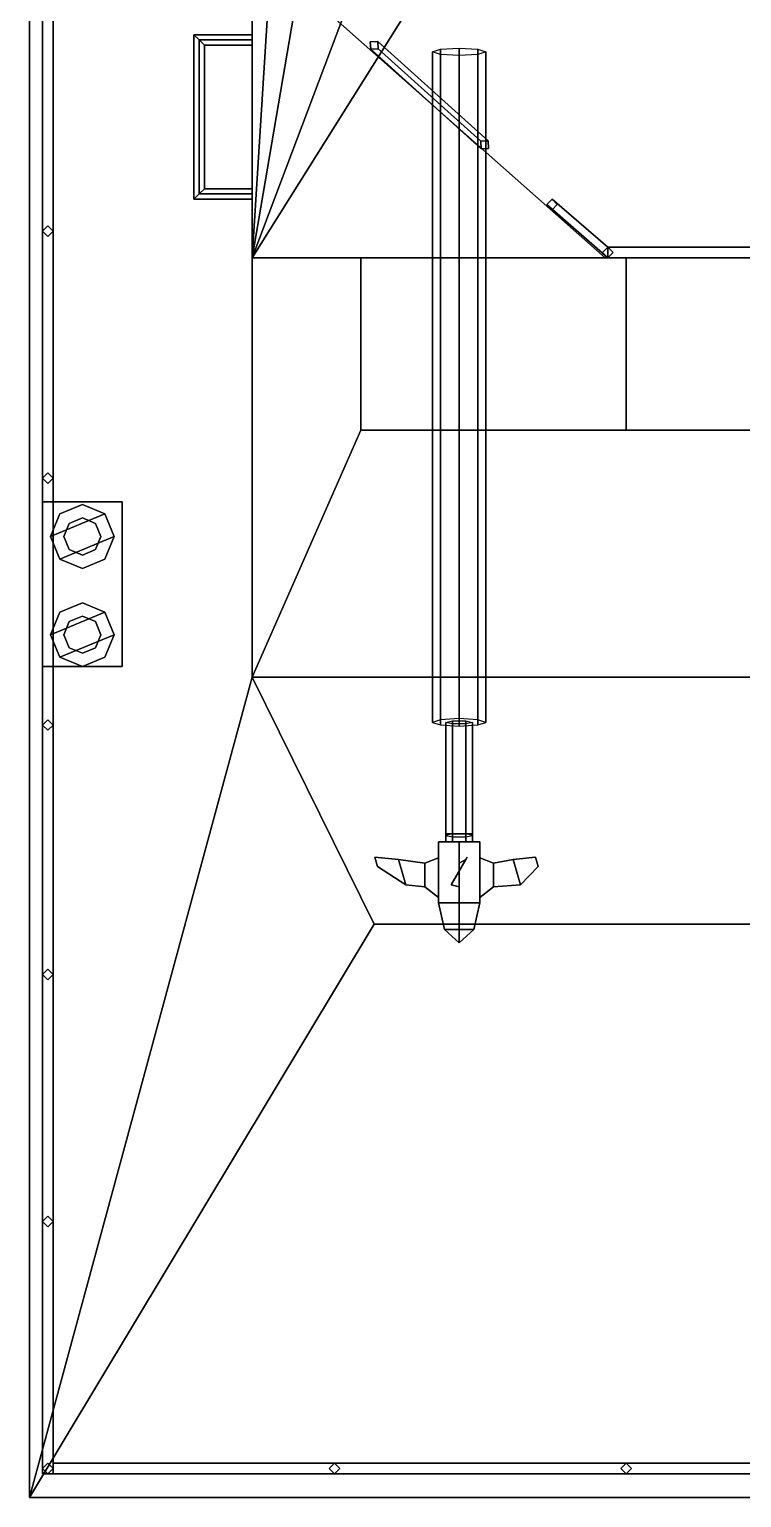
# Model space of a CAD drawing. Header units: millimetres. Extents: x -3.3 to 3.3, y -23.5 to 37.3.
# Drawn here: x -3.25 to -0.57, y -23.47 to -17.94 of the extents above; entities that cross this region are included whole.
import ezdxf

# ---------------------------------------------------------------- set-up
doc = ezdxf.new("R2010")
doc.units = ezdxf.units.MM
doc.layers.add('prop', color=1, linetype='Continuous')
doc.layers.add('railings', color=6, linetype='Continuous')

msp = doc.modelspace()

# ---------------------------------------------------------------- linework, layer by layer
for points in [[(-3.25, 10.1, -1.68), (-3.25, -15.78, -1.68), (-3.25, -23.47), (-3.25, 19.01)], [(-3.25, -15.78, 2.17), (-3.25, -23.47, 2.17), (-2.41, -20.38, 2.17), (-2.41, -15.78, 2.17)], [(-3.25, -15.78), (-3.25, -23.47), (-3.25, -23.47, 2.17), (-3.25, -15.78, 2.17)], [(3.25, -15.78, -1.68), (3.25, -23.47, -0.75), (-3.25, -23.47, -0.75), (-3.25, -15.78, -1.68)], [(1.08, -18.8, 5.02), (2.48, -17.56, 5.02), (-2.48, -17.56, 5.02), (-1.08, -18.8, 5.02)], [(-1.08, -18.8, 4.98), (-2.48, -17.56, 4.98), (2.48, -17.56, 4.98), (1.08, -18.8, 4.98)], [(-1.08, -18.8, 5.02), (-2.48, -17.56, 5.02), (-2.48, -17.56, 4.98), (-1.08, -18.8, 4.98)], [(-2.41, -17.98, 2.69), (-2.41, -17.96, 2.67), (-2.63, -17.96, 2.67), (-2.61, -17.98, 2.69)], [(-2.41, -17.96, 2.67), (-2.41, -17.98, 2.65), (-2.61, -17.98, 2.65), (-2.63, -17.96, 2.67)], [(-2.41, -17.96, 2.39), (-2.41, -17.98, 2.37), (-2.61, -17.98, 2.37), (-2.63, -17.96, 2.39)], [(-2.41, -17.98, 2.41), (-2.41, -17.96, 2.39), (-2.63, -17.96, 2.39), (-2.61, -17.98, 2.41)], [(-2.63, -18.58, 2.67), (-2.61, -18.56, 2.69), (-2.61, -17.98, 2.69), (-2.63, -17.96, 2.67)], [(-2.61, -18.56, 2.65), (-2.63, -18.58, 2.67), (-2.63, -17.96, 2.67), (-2.61, -17.98, 2.65)], [(-2.61, -18.56, 2.37), (-2.63, -18.58, 2.39), (-2.63, -17.96, 2.39), (-2.61, -17.98, 2.37)], [(-2.63, -18.58, 2.39), (-2.61, -18.56, 2.41), (-2.61, -17.98, 2.41), (-2.63, -17.96, 2.39)], [(-2.41, -17.96, 2.96), (-2.41, -17.98, 2.94), (-2.61, -17.98, 2.94), (-2.63, -17.96, 2.96)], [(-2.41, -17.98, 2.98), (-2.41, -17.96, 2.96), (-2.63, -17.96, 2.96), (-2.61, -17.98, 2.98)], [(-2.61, -18.56, 2.94), (-2.63, -18.58, 2.96), (-2.63, -17.96, 2.96), (-2.61, -17.98, 2.94)], [(-2.63, -18.58, 2.96), (-2.61, -18.56, 2.98), (-2.61, -17.98, 2.98), (-2.63, -17.96, 2.96)], [(-2.41, -18, 2.67), (-2.41, -17.98, 2.69), (-2.61, -17.98, 2.69), (-2.59, -18, 2.67)], [(-2.41, -17.98, 2.65), (-2.41, -18, 2.67), (-2.59, -18, 2.67), (-2.61, -17.98, 2.65)], [(-2.41, -17.98, 2.37), (-2.41, -18, 2.39), (-2.59, -18, 2.39), (-2.61, -17.98, 2.37)], [(-2.41, -18, 2.39), (-2.41, -17.98, 2.41), (-2.61, -17.98, 2.41), (-2.59, -18, 2.39)], [(-2.61, -18.56, 2.69), (-2.59, -18.54, 2.67), (-2.59, -18, 2.67), (-2.61, -17.98, 2.69)], [(-2.59, -18.54, 2.67), (-2.61, -18.56, 2.65), (-2.61, -17.98, 2.65), (-2.59, -18, 2.67)], [(-2.59, -18.54, 2.39), (-2.61, -18.56, 2.37), (-2.61, -17.98, 2.37), (-2.59, -18, 2.39)], [(-2.61, -18.56, 2.41), (-2.59, -18.54, 2.39), (-2.59, -18, 2.39), (-2.61, -17.98, 2.41)], [(-2.41, -17.98, 2.94), (-2.41, -18, 2.96), (-2.59, -18, 2.96), (-2.61, -17.98, 2.94)], [(-2.41, -18, 2.96), (-2.41, -17.98, 2.98), (-2.61, -17.98, 2.98), (-2.59, -18, 2.96)], [(-2.59, -18.54, 2.96), (-2.61, -18.56, 2.94), (-2.61, -17.98, 2.94), (-2.59, -18, 2.96)], [(-2.61, -18.56, 2.98), (-2.59, -18.54, 2.96), (-2.59, -18, 2.96), (-2.61, -17.98, 2.98)], [(-1.9366, -17.9851, 3.3), (-1.9649, -17.9866, 3.3), (-1.9649, -17.9866, 4.98), (-1.9366, -17.9851, 4.98)], [(-1.9649, -17.9866, 3.3), (-1.9634, -18.0149, 3.3), (-1.9634, -18.0149, 4.98), (-1.9649, -17.9866, 4.98)], [(-1.9634, -18.0149, 3.3), (-1.9351, -18.0134, 3.3), (-1.9351, -18.0134, 4.98), (-1.9634, -18.0149, 4.98)], [(-1.5472, -18.3896, 4.03), (-1.5487, -18.3613, 4.05), (-1.9351, -18.0134, 4.05), (-1.9634, -18.0149, 4.03)], [(-1.5487, -18.3613, 4.01), (-1.5472, -18.3896, 4.03), (-1.9634, -18.0149, 4.03), (-1.9351, -18.0134, 4.01)], [(-1.5487, -18.3613, 3.73), (-1.5472, -18.3896, 3.75), (-1.9634, -18.0149, 3.75), (-1.9351, -18.0134, 3.73)], [(-1.5472, -18.3896, 3.75), (-1.5487, -18.3613, 3.77), (-1.9351, -18.0134, 3.77), (-1.9634, -18.0149, 3.75)], [(-1.5487, -18.3613, 3.44), (-1.5472, -18.3896, 3.46), (-1.9634, -18.0149, 3.46), (-1.9351, -18.0134, 3.44)], [(-1.5472, -18.3896, 3.46), (-1.5487, -18.3613, 3.48), (-1.9351, -18.0134, 3.48), (-1.9634, -18.0149, 3.46)], [(-1.5472, -18.3896, 4.58), (-1.5487, -18.3613, 4.6), (-1.9351, -18.0134, 4.6), (-1.9634, -18.0149, 4.58)], [(-1.5487, -18.3613, 4.56), (-1.5472, -18.3896, 4.58), (-1.9634, -18.0149, 4.58), (-1.9351, -18.0134, 4.56)], [(-1.5487, -18.3613, 4.28), (-1.5472, -18.3896, 4.3), (-1.9634, -18.0149, 4.3), (-1.9351, -18.0134, 4.28)], [(-1.5472, -18.3896, 4.3), (-1.5487, -18.3613, 4.32), (-1.9351, -18.0134, 4.32), (-1.9634, -18.0149, 4.3)], [(-1.5487, -18.3613, 4.84), (-1.5472, -18.3896, 4.86), (-1.9634, -18.0149, 4.86), (-1.9351, -18.0134, 4.84)], [(-1.5472, -18.3896, 4.86), (-1.5487, -18.3613, 4.88), (-1.9351, -18.0134, 4.88), (-1.9634, -18.0149, 4.86)], [(-1.9351, -18.0134, 3.3), (-1.9366, -17.9851, 3.3), (-1.9366, -17.9851, 4.98), (-1.9351, -18.0134, 4.98)], [(-1.5487, -18.3613, 4.05), (-1.5205, -18.3599, 4.03), (-1.9366, -17.9851, 4.03), (-1.9351, -18.0134, 4.05)], [(-1.5205, -18.3599, 4.03), (-1.5487, -18.3613, 4.01), (-1.9351, -18.0134, 4.01), (-1.9366, -17.9851, 4.03)], [(-1.5205, -18.3599, 3.75), (-1.5487, -18.3613, 3.73), (-1.9351, -18.0134, 3.73), (-1.9366, -17.9851, 3.75)], [(-1.5487, -18.3613, 3.77), (-1.5205, -18.3599, 3.75), (-1.9366, -17.9851, 3.75), (-1.9351, -18.0134, 3.77)], [(-1.5205, -18.3599, 3.46), (-1.5487, -18.3613, 3.44), (-1.9351, -18.0134, 3.44), (-1.9366, -17.9851, 3.46)], [(-1.5487, -18.3613, 3.48), (-1.5205, -18.3599, 3.46), (-1.9366, -17.9851, 3.46), (-1.9351, -18.0134, 3.48)], [(-1.5487, -18.3613, 4.6), (-1.5205, -18.3599, 4.58), (-1.9366, -17.9851, 4.58), (-1.9351, -18.0134, 4.6)], [(-1.5205, -18.3599, 4.58), (-1.5487, -18.3613, 4.56), (-1.9351, -18.0134, 4.56), (-1.9366, -17.9851, 4.58)], [(-1.5205, -18.3599, 4.3), (-1.5487, -18.3613, 4.28), (-1.9351, -18.0134, 4.28), (-1.9366, -17.9851, 4.3)], [(-1.5487, -18.3613, 4.32), (-1.5205, -18.3599, 4.3), (-1.9366, -17.9851, 4.3), (-1.9351, -18.0134, 4.32)], [(-1.5205, -18.3599, 4.86), (-1.5487, -18.3613, 4.84), (-1.9351, -18.0134, 4.84), (-1.9366, -17.9851, 4.86)], [(-1.5487, -18.3613, 4.88), (-1.5205, -18.3599, 4.86), (-1.9366, -17.9851, 4.86), (-1.9351, -18.0134, 4.88)], [(-1.73, -18.0248, -1.2551), (-1.7007, -18.015, -1.3251), (-1.7007, -20.5402, -1.68), (-1.73, -20.55, -1.61)], [(-1.7007, -18.0347, -1.1851), (-1.73, -18.0248, -1.2551), (-1.73, -20.55, -1.61), (-1.7007, -20.5598, -1.54)], [(-1.7007, -18.015, -1.3251), (-1.63, -18.0109, -1.3541), (-1.63, -20.5361, -1.709), (-1.7007, -20.5402, -1.68)], [(-1.63, -18.0109, -1.3541), (-1.5593, -18.015, -1.3251), (-1.5593, -20.5402, -1.68), (-1.63, -20.5361, -1.709)], [(-1.5593, -18.015, -1.3251), (-1.53, -18.0248, -1.2551), (-1.53, -20.55, -1.61), (-1.5593, -20.5402, -1.68)], [(-1.53, -18.0248, -1.2551), (-1.5593, -18.0347, -1.1851), (-1.5593, -20.5598, -1.54), (-1.53, -20.55, -1.61)], [(-1.63, -18.0387, -1.1561), (-1.7007, -18.0347, -1.1851), (-1.7007, -20.5598, -1.54), (-1.63, -20.5639, -1.511)], [(-1.5593, -18.0347, -1.1851), (-1.63, -18.0387, -1.1561), (-1.63, -20.5639, -1.511), (-1.5593, -20.5598, -1.54)], [(-1.5205, -18.3599, 3.3), (-1.5487, -18.3613, 3.3), (-1.5487, -18.3613, 4.98), (-1.5205, -18.3599, 4.98)], [(-1.5487, -18.3613, 3.3), (-1.5472, -18.3896, 3.3), (-1.5472, -18.3896, 4.98), (-1.5487, -18.3613, 4.98)], [(-1.5472, -18.3896, 3.3), (-1.519, -18.3881, 3.3), (-1.519, -18.3881, 4.98), (-1.5472, -18.3896, 4.98)], [(-1.519, -18.3881, 3.3), (-1.5205, -18.3599, 3.3), (-1.5205, -18.3599, 4.98), (-1.519, -18.3881, 4.98)], [(-2.41, -18.58, 2.67), (-2.41, -18.56, 2.69), (-2.61, -18.56, 2.69), (-2.63, -18.58, 2.67)], [(-2.41, -18.56, 2.65), (-2.41, -18.58, 2.67), (-2.63, -18.58, 2.67), (-2.61, -18.56, 2.65)], [(-2.41, -18.56, 2.37), (-2.41, -18.58, 2.39), (-2.63, -18.58, 2.39), (-2.61, -18.56, 2.37)], [(-2.41, -18.58, 2.39), (-2.41, -18.56, 2.41), (-2.61, -18.56, 2.41), (-2.63, -18.58, 2.39)], [(-2.41, -18.56, 2.94), (-2.41, -18.58, 2.96), (-2.63, -18.58, 2.96), (-2.61, -18.56, 2.94)], [(-2.41, -18.58, 2.96), (-2.41, -18.56, 2.98), (-2.61, -18.56, 2.98), (-2.63, -18.58, 2.96)], [(-2.41, -18.56, 2.69), (-2.41, -18.54, 2.67), (-2.59, -18.54, 2.67), (-2.61, -18.56, 2.69)], [(-2.41, -18.54, 2.67), (-2.41, -18.56, 2.65), (-2.61, -18.56, 2.65), (-2.59, -18.54, 2.67)], [(-2.41, -18.54, 2.39), (-2.41, -18.56, 2.37), (-2.61, -18.56, 2.37), (-2.59, -18.54, 2.39)], [(-2.41, -18.56, 2.41), (-2.41, -18.54, 2.39), (-2.59, -18.54, 2.39), (-2.61, -18.56, 2.41)], [(-2.41, -18.54, 2.96), (-2.41, -18.56, 2.94), (-2.61, -18.56, 2.94), (-2.59, -18.54, 2.96)], [(-2.41, -18.56, 2.98), (-2.41, -18.54, 2.96), (-2.59, -18.54, 2.96), (-2.61, -18.56, 2.98)], [(-2, -18.8, 2.52), (-2, -19.45, 2.52), (-2, -19.45, 2.54), (-2, -18.8, 2.54)], [(-2, -18.8, 2.54), (-2, -19.45, 2.54), (-1, -19.45, 2.54), (-1, -18.8, 2.54)], [(1.08, -18.8, 4.98), (1.08, -18.8, 5.02), (-1.08, -18.8, 5.02), (-1.08, -18.8, 4.98)], [(-1, -19.45, 2.54), (-1, -19.45, 2.52), (-1, -18.8, 2.52), (-1, -18.8, 2.54)], [(-2, -19.45, 2.54), (-2, -19.45, 2.52), (-1, -19.45, 2.52), (-1, -19.45, 2.54)], [(-3.2, -19.72, 2.17), (-3.2, -20.34, 2.17), (-3.2, -20.34, 2.24), (-3.2, -19.72, 2.24)], [(-3.2, -19.72, 2.24), (-3.2, -20.34, 2.24), (-2.9, -20.34, 2.24), (-2.9, -19.72, 2.24)], [(-2.9, -19.72, 2.24), (-2.9, -19.72, 2.17), (-3.2, -19.72, 2.17), (-3.2, -19.72, 2.24)], [(-3.05, -19.73, 2.53), (-3.1349, -19.7651, 2.53), (-3.17, -19.85, 2.53), (-2.9651, -19.7651, 2.53)], [(-3.05, -19.73, 2.48), (-3.1349, -19.7651, 2.48), (-3.1349, -19.7651, 2.53), (-3.05, -19.73, 2.53)], [(-2.9651, -19.7651, 2.48), (-3.05, -19.73, 2.48), (-3.05, -19.73, 2.53), (-2.9651, -19.7651, 2.53)], [(-2.9, -20.34, 2.24), (-2.9, -20.34, 2.17), (-2.9, -19.72, 2.17), (-2.9, -19.72, 2.24)], [(-2.9651, -19.7651, 2.53), (-3.17, -19.85, 2.53), (-3.1349, -19.9349, 2.53), (-2.93, -19.85, 2.53)], [(-3.1349, -19.7651, 2.48), (-3.17, -19.85, 2.48), (-3.17, -19.85, 2.53), (-3.1349, -19.7651, 2.53)], [(-3.05, -19.78, 2.24), (-3.0995, -19.8005, 2.24), (-3.0995, -19.8005, 2.48), (-3.05, -19.78, 2.48)], [(-3.0005, -19.8005, 2.24), (-3.05, -19.78, 2.24), (-3.05, -19.78, 2.48), (-3.0005, -19.8005, 2.48)], [(-2.93, -19.85, 2.48), (-2.9651, -19.7651, 2.48), (-2.9651, -19.7651, 2.53), (-2.93, -19.85, 2.53)], [(-3.17, -19.85, 2.48), (-3.1349, -19.9349, 2.48), (-3.1349, -19.9349, 2.53), (-3.17, -19.85, 2.53)], [(-2.93, -19.85, 2.53), (-3.1349, -19.9349, 2.53), (-3.05, -19.97, 2.53), (-2.9651, -19.9349, 2.53)], [(-3.0995, -19.8005, 2.24), (-3.12, -19.85, 2.24), (-3.12, -19.85, 2.48), (-3.0995, -19.8005, 2.48)], [(-3.12, -19.85, 2.24), (-3.0995, -19.8995, 2.24), (-3.0995, -19.8995, 2.48), (-3.12, -19.85, 2.48)], [(-2.98, -19.85, 2.24), (-3.0005, -19.8005, 2.24), (-3.0005, -19.8005, 2.48), (-2.98, -19.85, 2.48)], [(-3.0005, -19.8995, 2.24), (-2.98, -19.85, 2.24), (-2.98, -19.85, 2.48), (-3.0005, -19.8995, 2.48)], [(-2.9651, -19.9349, 2.48), (-2.93, -19.85, 2.48), (-2.93, -19.85, 2.53), (-2.9651, -19.9349, 2.53)], [(-3.0995, -19.8995, 2.24), (-3.05, -19.92, 2.24), (-3.05, -19.92, 2.48), (-3.0995, -19.8995, 2.48)], [(-3.05, -19.92, 2.24), (-3.0005, -19.8995, 2.24), (-3.0005, -19.8995, 2.48), (-3.05, -19.92, 2.48)], [(-3.1349, -19.9349, 2.48), (-3.05, -19.97, 2.48), (-3.05, -19.97, 2.53), (-3.1349, -19.9349, 2.53)], [(-3.05, -19.97, 2.48), (-2.9651, -19.9349, 2.48), (-2.9651, -19.9349, 2.53), (-3.05, -19.97, 2.53)], [(-3.05, -20.1, 2.53), (-3.1349, -20.1351, 2.53), (-3.17, -20.22, 2.53), (-2.9651, -20.1351, 2.53)], [(-3.05, -20.1, 2.48), (-3.1349, -20.1351, 2.48), (-3.1349, -20.1351, 2.53), (-3.05, -20.1, 2.53)], [(-2.9651, -20.1351, 2.48), (-3.05, -20.1, 2.48), (-3.05, -20.1, 2.53), (-2.9651, -20.1351, 2.53)], [(-3.1349, -20.1351, 2.48), (-3.17, -20.22, 2.48), (-3.17, -20.22, 2.53), (-3.1349, -20.1351, 2.53)], [(-2.9651, -20.1351, 2.53), (-3.17, -20.22, 2.53), (-3.1349, -20.3049, 2.53), (-2.93, -20.22, 2.53)], [(-3.0995, -20.1705, 2.24), (-3.12, -20.22, 2.24), (-3.12, -20.22, 2.48), (-3.0995, -20.1705, 2.48)], [(-3.05, -20.15, 2.24), (-3.0995, -20.1705, 2.24), (-3.0995, -20.1705, 2.48), (-3.05, -20.15, 2.48)], [(-3.0005, -20.1705, 2.24), (-3.05, -20.15, 2.24), (-3.05, -20.15, 2.48), (-3.0005, -20.1705, 2.48)], [(-2.98, -20.22, 2.24), (-3.0005, -20.1705, 2.24), (-3.0005, -20.1705, 2.48), (-2.98, -20.22, 2.48)], [(-2.93, -20.22, 2.48), (-2.9651, -20.1351, 2.48), (-2.9651, -20.1351, 2.53), (-2.93, -20.22, 2.53)], [(-3.17, -20.22, 2.48), (-3.1349, -20.3049, 2.48), (-3.1349, -20.3049, 2.53), (-3.17, -20.22, 2.53)], [(-2.93, -20.22, 2.53), (-3.1349, -20.3049, 2.53), (-3.05, -20.34, 2.53), (-2.9651, -20.3049, 2.53)], [(-3.12, -20.22, 2.24), (-3.0995, -20.2695, 2.24), (-3.0995, -20.2695, 2.48), (-3.12, -20.22, 2.48)], [(-3.0005, -20.2695, 2.24), (-2.98, -20.22, 2.24), (-2.98, -20.22, 2.48), (-3.0005, -20.2695, 2.48)], [(-2.9651, -20.3049, 2.48), (-2.93, -20.22, 2.48), (-2.93, -20.22, 2.53), (-2.9651, -20.3049, 2.53)], [(-3.0995, -20.2695, 2.24), (-3.05, -20.29, 2.24), (-3.05, -20.29, 2.48), (-3.0995, -20.2695, 2.48)], [(-3.05, -20.29, 2.24), (-3.0005, -20.2695, 2.24), (-3.0005, -20.2695, 2.48), (-3.05, -20.29, 2.48)], [(-3.2, -20.34, 2.24), (-3.2, -20.34, 2.17), (-2.9, -20.34, 2.17), (-2.9, -20.34, 2.24)], [(-3.1349, -20.3049, 2.48), (-3.05, -20.34, 2.48), (-3.05, -20.34, 2.53), (-3.1349, -20.3049, 2.53)], [(-3.05, -20.34, 2.48), (-2.9651, -20.3049, 2.48), (-2.9651, -20.3049, 2.53), (-3.05, -20.34, 2.53)], [(-2.41, -20.38, 2.17), (-3.25, -23.47, 2.17), (-3.25, -23.47, 2.17), (-1.95, -21.31, 2.17)], [(-1.68, -20.55, -1.61), (-1.655, -20.544, -1.6529), (-1.655, -20.9698, -1.7127), (-1.68, -20.9758, -1.6698)], [(-1.655, -20.556, -1.5671), (-1.68, -20.55, -1.61), (-1.68, -20.9758, -1.6698), (-1.655, -20.9818, -1.627)], [(-1.655, -20.544, -1.6529), (-1.605, -20.544, -1.6529), (-1.605, -20.9698, -1.7127), (-1.655, -20.9698, -1.7127)], [(-1.605, -20.556, -1.5671), (-1.655, -20.556, -1.5671), (-1.655, -20.9818, -1.627), (-1.605, -20.9818, -1.627)], [(-1.605, -20.544, -1.6529), (-1.58, -20.55, -1.61), (-1.58, -20.9758, -1.6698), (-1.605, -20.9698, -1.7127)], [(-1.58, -20.55, -1.61), (-1.605, -20.556, -1.5671), (-1.605, -20.9818, -1.627), (-1.58, -20.9758, -1.6698)], [(-1.95, -21.31, 2.17), (-3.25, -23.47, 2.17), (3.25, -23.47, 2.17), (1.95, -21.31, 2.17)], [(-3.25, -23.47, 2.17), (-3.25, -23.47), (3.25, -23.47), (3.25, -23.47, 2.17)], [(-3.25, -23.47), (-3.25, -23.47, -0.75), (3.25, -23.47, -0.75), (3.25, -23.47)]]:
    msp.add_3dface(points)
at = {"color": 3}
for points in [[(-2.41, -9.25, 3.3), (-2.41, -18.8, 3.3), (-2, -12.31, 3.3), (-2, -11.46, 3.3)], [(-2.41, -9.25, 2.17), (-2.41, -18.8, 2.17), (-2.41, -18.8, 3.3), (-2.41, -9.25, 3.3)], [(-2, -12.31, 3.3), (-2.41, -18.8, 3.3), (-2.41, -18.8, 3.3), (-1.3, -12.31, 3.3)], [(-1.3, -12.31, 3.3), (-2.41, -18.8, 3.3), (-1.08, -15.28, 3.3), (-1.08, -13.42, 3.3)], [(-1.08, -15.28, 3.3), (-2.41, -18.8, 3.3), (-0.5, -15.76, 3.3), (-0.5, -15.28, 3.3)], [(-0.5, -15.76, 3.3), (-2.41, -18.8, 3.3), (2.41, -18.8, 3.3), (0.5, -15.76, 3.3)], [(-2.41, -18.8, 3.3), (-2.41, -18.8, 2.52), (2.41, -18.8, 2.52), (2.41, -18.8, 3.3)], [(-2.41, -18.8, 2.52), (-2.41, -20.38, 2.52), (-2, -19.45, 2.52), (-2, -18.8, 2.52)], [(-2.41, -18.8, 2.17), (-2.41, -20.38, 2.17), (-2.41, -20.38, 2.52), (-2.41, -18.8, 2.52)], [(-1, -18.8, 2.52), (-1, -19.45, 2.52), (1, -19.45, 2.52), (1, -18.8, 2.52)], [(-2, -19.45, 2.52), (-2.41, -20.38, 2.52), (2.41, -20.38, 2.52), (2, -19.45, 2.52)], [(-2.41, -20.38, 2.52), (-1.95, -21.31, 2.52), (1.95, -21.31, 2.52), (2.41, -20.38, 2.52)], [(-2.41, -20.38, 2.17), (-1.95, -21.31, 2.17), (-1.95, -21.31, 2.52), (-2.41, -20.38, 2.52)], [(-1.95, -21.31, 2.52), (-1.95, -21.31, 2.17), (1.95, -21.31, 2.17), (1.95, -21.31, 2.52)]]:
    msp.add_3dface(points, dxfattribs=at)
at = {"layer": 'prop'}
for points in [[(-1.7079, -21.23, -1.715), (-1.7079, -21.23, -1.625), (-1.7079, -21, -1.625), (-1.7079, -21, -1.715)], [(-1.7079, -21.23, -1.625), (-1.63, -21.23, -1.58), (-1.63, -21, -1.58), (-1.7079, -21, -1.625)], [(-1.63, -21.23, -1.76), (-1.7079, -21.23, -1.715), (-1.7079, -21, -1.715), (-1.63, -21, -1.76)], [(-1.68, -21, -1.67), (-1.655, -21, -1.6267), (-1.655, -20.97, -1.6267), (-1.68, -20.97, -1.67)], [(-1.655, -21, -1.7133), (-1.68, -21, -1.67), (-1.68, -20.97, -1.67), (-1.655, -20.97, -1.7133)], [(-1.655, -21, -1.6267), (-1.605, -21, -1.6267), (-1.605, -20.97, -1.6267), (-1.655, -20.97, -1.6267)], [(-1.605, -21, -1.7133), (-1.655, -21, -1.7133), (-1.655, -20.97, -1.7133), (-1.605, -20.97, -1.7133)], [(-1.63, -21.23, -1.58), (-1.5521, -21.23, -1.625), (-1.5521, -21, -1.625), (-1.63, -21, -1.58)], [(-1.5521, -21.23, -1.715), (-1.63, -21.23, -1.76), (-1.63, -21, -1.76), (-1.5521, -21, -1.715)], [(-1.605, -21, -1.6267), (-1.58, -21, -1.67), (-1.58, -20.97, -1.67), (-1.605, -20.97, -1.6267)], [(-1.58, -21, -1.67), (-1.605, -21, -1.7133), (-1.605, -20.97, -1.7133), (-1.58, -20.97, -1.67)], [(-1.5521, -21.23, -1.625), (-1.5521, -21.23, -1.715), (-1.5521, -21, -1.715), (-1.5521, -21, -1.625)], [(-1.8315, -21.162, -1.821), (-1.859, -21.0667, -1.7733), (-1.9481, -21.058, -1.819), (-1.9381, -21.0927, -1.8363)], [(-1.9381, -21.0927, -1.8363), (-1.9481, -21.058, -1.819), (-1.859, -21.0667, -1.7733), (-1.8315, -21.162, -1.821)], [(-1.8315, -21.162, -1.821), (-1.859, -21.0667, -1.7733), (-1.7599, -21.08, -1.745), (-1.7599, -21.17, -1.745)], [(-1.7599, -21.17, -1.745), (-1.7599, -21.08, -1.745), (-1.859, -21.0667, -1.7733), (-1.8315, -21.162, -1.821)], [(-1.7079, -21.21, -1.715), (-1.7079, -21.06, -1.715), (-1.7599, -21.08, -1.745), (-1.7599, -21.17, -1.745)], [(-1.7599, -21.17, -1.745), (-1.7599, -21.08, -1.745), (-1.7079, -21.06, -1.715), (-1.7079, -21.21, -1.715)], [(-1.66, -21.162, -1.42), (-1.605, -21.0667, -1.42), (-1.6, -21.058, -1.32), (-1.62, -21.0927, -1.32)], [(-1.62, -21.0927, -1.32), (-1.6, -21.058, -1.32), (-1.605, -21.0667, -1.42), (-1.66, -21.162, -1.42)], [(-1.66, -21.162, -1.42), (-1.605, -21.0667, -1.42), (-1.63, -21.08, -1.52), (-1.63, -21.17, -1.52)], [(-1.63, -21.17, -1.52), (-1.63, -21.08, -1.52), (-1.605, -21.0667, -1.42), (-1.66, -21.162, -1.42)], [(-1.63, -21.21, -1.58), (-1.63, -21.06, -1.58), (-1.63, -21.08, -1.52), (-1.63, -21.17, -1.52)], [(-1.63, -21.17, -1.52), (-1.63, -21.08, -1.52), (-1.63, -21.06, -1.58), (-1.63, -21.21, -1.58)], [(-1.5521, -21.21, -1.715), (-1.5521, -21.06, -1.715), (-1.5001, -21.08, -1.745), (-1.5001, -21.17, -1.745)], [(-1.5001, -21.17, -1.745), (-1.5001, -21.08, -1.745), (-1.5521, -21.06, -1.715), (-1.5521, -21.21, -1.715)], [(-1.3985, -21.162, -1.769), (-1.426, -21.0667, -1.8167), (-1.5001, -21.08, -1.745), (-1.5001, -21.17, -1.745)], [(-1.5001, -21.17, -1.745), (-1.5001, -21.08, -1.745), (-1.426, -21.0667, -1.8167), (-1.3985, -21.162, -1.769)], [(-1.3985, -21.162, -1.769), (-1.426, -21.0667, -1.8167), (-1.3419, -21.058, -1.871), (-1.3319, -21.0927, -1.8537)], [(-1.3319, -21.0927, -1.8537), (-1.3419, -21.058, -1.871), (-1.426, -21.0667, -1.8167), (-1.3985, -21.162, -1.769)], [(-1.6851, -21.33, -1.6382), (-1.7079, -21.23, -1.625), (-1.7079, -21.23, -1.715), (-1.6851, -21.33, -1.7018)], [(-1.63, -21.33, -1.6064), (-1.63, -21.23, -1.58), (-1.7079, -21.23, -1.625), (-1.6851, -21.33, -1.6382)], [(-1.6851, -21.33, -1.7018), (-1.7079, -21.23, -1.715), (-1.63, -21.23, -1.76), (-1.63, -21.33, -1.7336)], [(-1.5749, -21.33, -1.6382), (-1.5521, -21.23, -1.625), (-1.63, -21.23, -1.58), (-1.63, -21.33, -1.6064)], [(-1.63, -21.33, -1.7336), (-1.63, -21.23, -1.76), (-1.5521, -21.23, -1.715), (-1.5749, -21.33, -1.7018)], [(-1.5749, -21.33, -1.7018), (-1.5521, -21.23, -1.715), (-1.5521, -21.23, -1.625), (-1.5749, -21.33, -1.6382)], [(-1.63, -21.38, -1.67), (-1.6851, -21.33, -1.7018), (-1.63, -21.33, -1.7336), (-1.63, -21.38, -1.67)], [(-1.63, -21.38, -1.67), (-1.6851, -21.33, -1.6382), (-1.6851, -21.33, -1.7018), (-1.63, -21.38, -1.67)], [(-1.63, -21.38, -1.67), (-1.63, -21.33, -1.6064), (-1.6851, -21.33, -1.6382), (-1.63, -21.38, -1.67)], [(-1.63, -21.38, -1.67), (-1.5749, -21.33, -1.6382), (-1.63, -21.33, -1.6064), (-1.63, -21.38, -1.67)], [(-1.63, -21.38, -1.67), (-1.5749, -21.33, -1.7018), (-1.5749, -21.33, -1.6382), (-1.63, -21.38, -1.67)], [(-1.63, -21.38, -1.67), (-1.63, -21.33, -1.7336), (-1.5749, -21.33, -1.7018), (-1.63, -21.38, -1.67)]]:
    msp.add_3dface(points, dxfattribs=at)
at = {"layer": 'railings'}
for points in [[(-3.16, 20.36, 2.65), (-3.16, -23.38, 2.65), (-3.2, -23.38, 2.65), (-3.2, 20.36, 2.65)], [(-3.2, 20.36, 2.65), (-3.2, -23.38, 2.65), (-3.16, -23.38, 2.65), (-3.16, 20.36, 2.65)], [(-3.2, 20.36, 3.11), (-3.2, -23.38, 3.11), (-3.16, -23.38, 3.11), (-3.16, 20.36, 3.11)], [(-3.16, 20.36, 3.11), (-3.16, -23.38, 3.11), (-3.2, -23.38, 3.11), (-3.2, 20.36, 3.11)], [(-1.28, -18.58, 5.02), (-1.3, -18.6, 5.02), (-1.3, -18.6, 5.96), (-1.28, -18.58, 5.96)], [(-1.28, -18.58, 5.5), (-1.07, -18.76, 5.5), (-1.07, -18.8, 5.5), (-1.3, -18.6, 5.5)], [(-1.3, -18.6, 5.5), (-1.07, -18.8, 5.5), (-1.07, -18.76, 5.5), (-1.28, -18.58, 5.5)], [(-1.28, -18.58, 5.96), (-1.07, -18.76, 5.96), (-1.07, -18.8, 5.96), (-1.3, -18.6, 5.96)], [(-1.3, -18.6, 5.96), (-1.07, -18.8, 5.96), (-1.07, -18.76, 5.96), (-1.28, -18.58, 5.96)], [(-1.26, -18.6, 5.02), (-1.28, -18.58, 5.02), (-1.28, -18.58, 5.96), (-1.26, -18.6, 5.96)], [(-1.3, -18.6, 5.02), (-1.28, -18.62, 5.02), (-1.28, -18.62, 5.96), (-1.3, -18.6, 5.96)], [(-1.28, -18.62, 5.02), (-1.26, -18.6, 5.02), (-1.26, -18.6, 5.96), (-1.28, -18.62, 5.96)], [(-3.18, -18.68, 2.17), (-3.2, -18.7, 2.17), (-3.2, -18.7, 3.11), (-3.18, -18.68, 3.11)], [(-3.16, -18.7, 2.17), (-3.18, -18.68, 2.17), (-3.18, -18.68, 3.11), (-3.16, -18.7, 3.11)], [(-3.2, -18.7, 2.17), (-3.18, -18.72, 2.17), (-3.18, -18.72, 3.11), (-3.2, -18.7, 3.11)], [(-3.18, -18.72, 2.17), (-3.16, -18.7, 2.17), (-3.16, -18.7, 3.11), (-3.18, -18.72, 3.11)], [(-1.07, -18.76, 5.02), (-1.09, -18.78, 5.02), (-1.09, -18.78, 5.96), (-1.07, -18.76, 5.96)], [(-1.09, -18.78, 5.02), (-1.07, -18.8, 5.02), (-1.07, -18.8, 5.96), (-1.09, -18.78, 5.96)], [(-1.05, -18.78, 5.02), (-1.07, -18.76, 5.02), (-1.07, -18.76, 5.96), (-1.05, -18.78, 5.96)], [(-1.07, -18.8, 5.5), (1.08, -18.8, 5.5), (1.08, -18.76, 5.5), (-1.07, -18.76, 5.5)], [(-1.07, -18.76, 5.5), (1.08, -18.76, 5.5), (1.08, -18.8, 5.5), (-1.07, -18.8, 5.5)], [(-1.07, -18.76, 5.96), (1.08, -18.76, 5.96), (1.08, -18.8, 5.96), (-1.07, -18.8, 5.96)], [(-1.07, -18.8, 5.96), (1.08, -18.8, 5.96), (1.08, -18.76, 5.96), (-1.07, -18.76, 5.96)], [(-1.07, -18.8, 5.02), (-1.05, -18.78, 5.02), (-1.05, -18.78, 5.96), (-1.07, -18.8, 5.96)], [(-3.18, -19.61, 2.17), (-3.2, -19.63, 2.17), (-3.2, -19.63, 3.11), (-3.18, -19.61, 3.11)], [(-3.2, -19.63, 2.17), (-3.18, -19.65, 2.17), (-3.18, -19.65, 3.11), (-3.2, -19.63, 3.11)], [(-3.16, -19.63, 2.17), (-3.18, -19.61, 2.17), (-3.18, -19.61, 3.11), (-3.16, -19.63, 3.11)], [(-3.18, -19.65, 2.17), (-3.16, -19.63, 2.17), (-3.16, -19.63, 3.11), (-3.18, -19.65, 3.11)], [(-3.18, -20.54, 2.17), (-3.2, -20.56, 2.17), (-3.2, -20.56, 3.11), (-3.18, -20.54, 3.11)], [(-3.2, -20.56, 2.17), (-3.18, -20.58, 2.17), (-3.18, -20.58, 3.11), (-3.2, -20.56, 3.11)], [(-3.16, -20.56, 2.17), (-3.18, -20.54, 2.17), (-3.18, -20.54, 3.11), (-3.16, -20.56, 3.11)], [(-3.18, -20.58, 2.17), (-3.16, -20.56, 2.17), (-3.16, -20.56, 3.11), (-3.18, -20.58, 3.11)], [(-3.18, -21.48, 2.17), (-3.2, -21.5, 2.17), (-3.2, -21.5, 3.11), (-3.18, -21.48, 3.11)], [(-3.2, -21.5, 2.17), (-3.18, -21.52, 2.17), (-3.18, -21.52, 3.11), (-3.2, -21.5, 3.11)], [(-3.16, -21.5, 2.17), (-3.18, -21.48, 2.17), (-3.18, -21.48, 3.11), (-3.16, -21.5, 3.11)], [(-3.18, -21.52, 2.17), (-3.16, -21.5, 2.17), (-3.16, -21.5, 3.11), (-3.18, -21.52, 3.11)], [(-3.18, -22.41, 2.17), (-3.2, -22.43, 2.17), (-3.2, -22.43, 3.11), (-3.18, -22.41, 3.11)], [(-3.2, -22.43, 2.17), (-3.18, -22.45, 2.17), (-3.18, -22.45, 3.11), (-3.2, -22.43, 3.11)], [(-3.16, -22.43, 2.17), (-3.18, -22.41, 2.17), (-3.18, -22.41, 3.11), (-3.16, -22.43, 3.11)], [(-3.18, -22.45, 2.17), (-3.16, -22.43, 2.17), (-3.16, -22.43, 3.11), (-3.18, -22.45, 3.11)], [(-3.18, -23.34, 2.17), (-3.2, -23.36, 2.17), (-3.2, -23.36, 3.11), (-3.18, -23.34, 3.11)], [(-3.2, -23.36, 2.17), (-3.18, -23.38, 2.17), (-3.18, -23.38, 3.11), (-3.2, -23.36, 3.11)], [(-3.16, -23.36, 2.17), (-3.18, -23.34, 2.17), (-3.18, -23.34, 3.11), (-3.16, -23.36, 3.11)], [(-3.18, -23.38, 2.17), (-3.16, -23.36, 2.17), (-3.16, -23.36, 3.11), (-3.18, -23.38, 3.11)], [(-3.16, -23.34, 2.65), (3.16, -23.34, 2.65), (3.16, -23.38, 2.65), (-3.16, -23.38, 2.65)], [(-3.16, -23.38, 2.65), (3.16, -23.38, 2.65), (3.16, -23.34, 2.65), (-3.16, -23.34, 2.65)], [(-3.16, -23.34, 3.11), (3.16, -23.34, 3.11), (3.16, -23.38, 3.11), (-3.16, -23.38, 3.11)], [(-3.16, -23.38, 3.11), (3.16, -23.38, 3.11), (3.16, -23.34, 3.11), (-3.16, -23.34, 3.11)], [(-2.1, -23.34, 2.17), (-2.12, -23.36, 2.17), (-2.12, -23.36, 3.11), (-2.1, -23.34, 3.11)], [(-2.12, -23.36, 2.17), (-2.1, -23.38, 2.17), (-2.1, -23.38, 3.11), (-2.12, -23.36, 3.11)], [(-2.08, -23.36, 2.17), (-2.1, -23.34, 2.17), (-2.1, -23.34, 3.11), (-2.08, -23.36, 3.11)], [(-2.1, -23.38, 2.17), (-2.08, -23.36, 2.17), (-2.08, -23.36, 3.11), (-2.1, -23.38, 3.11)], [(-1, -23.34, 2.17), (-1.02, -23.36, 2.17), (-1.02, -23.36, 3.11), (-1, -23.34, 3.11)], [(-1.02, -23.36, 2.17), (-1, -23.38, 2.17), (-1, -23.38, 3.11), (-1.02, -23.36, 3.11)], [(-0.98, -23.36, 2.17), (-1, -23.34, 2.17), (-1, -23.34, 3.11), (-0.98, -23.36, 3.11)], [(-1, -23.38, 2.17), (-0.98, -23.36, 2.17), (-0.98, -23.36, 3.11), (-1, -23.38, 3.11)]]:
    msp.add_3dface(points, dxfattribs=at)

doc.saveas('drawing.dxf')
